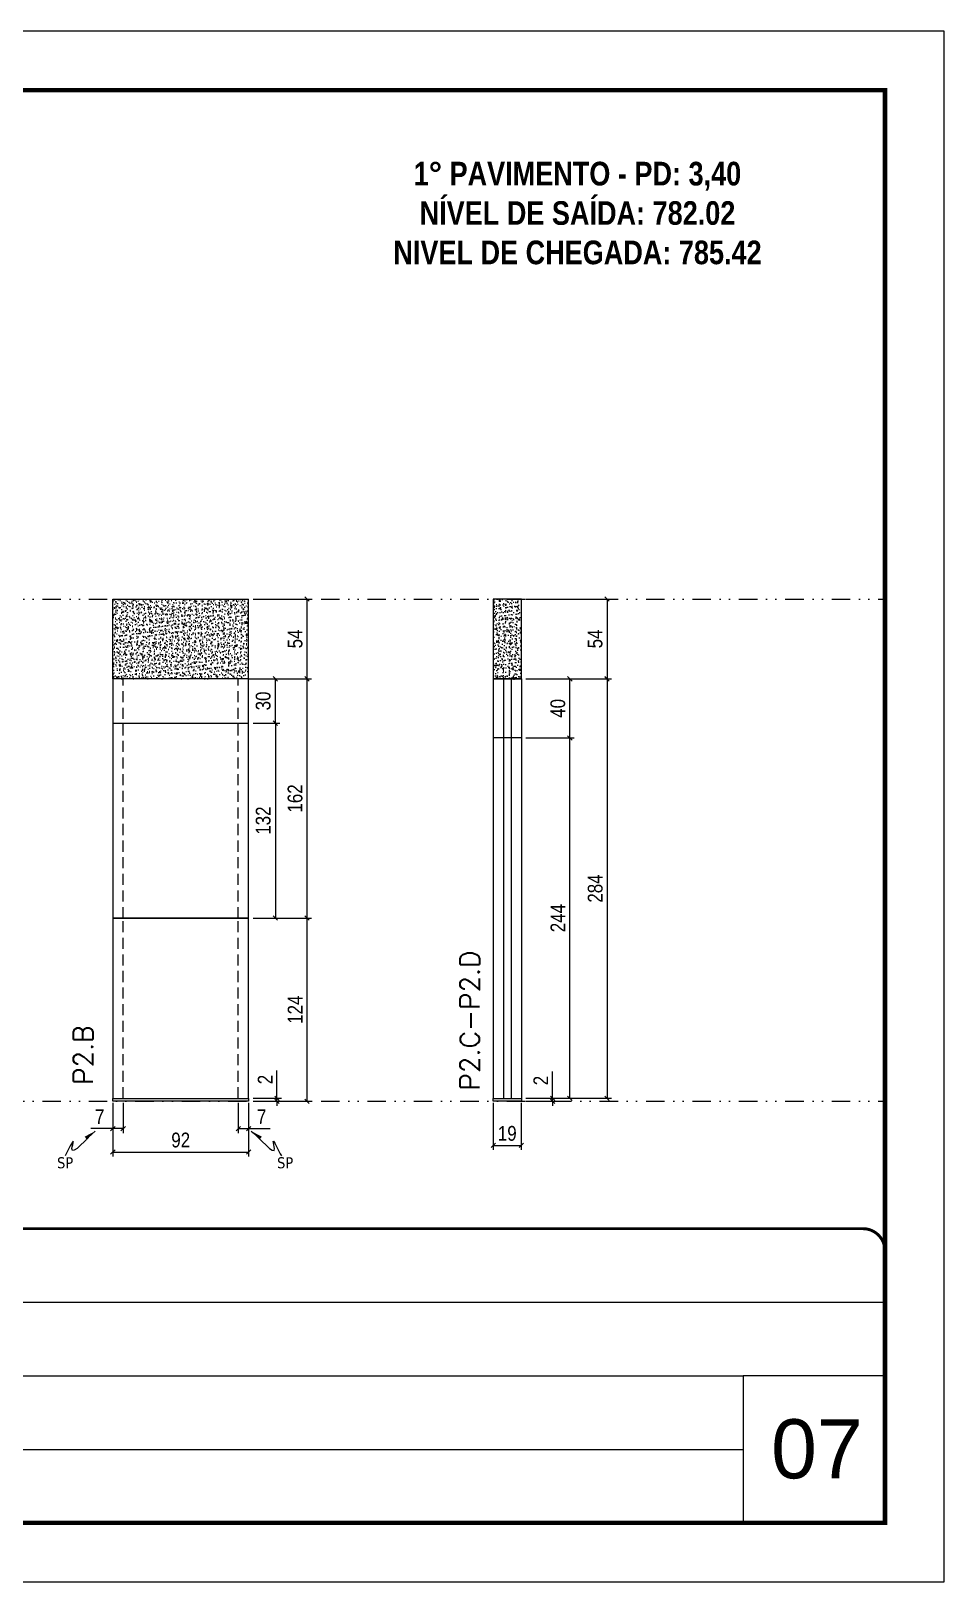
# Model space of a CAD drawing. Header units: millimetres. Extents: x 169816 to 178745, y 96537 to 113647.
# Drawn here: x 173866 to 174485, y 110320 to 111370 of the extents above; entities that cross this region are included whole.
import ezdxf

# ---------------------------------------------------------------- set-up
doc = ezdxf.new("R2010")
doc.units = ezdxf.units.MM
for name, pattern in [('CONTINUO', [0]), ('DASHED', [0.75, 0.5, -0.25]), ('DIVIDE2', [0.625, 0.25, -0.125, 0, -0.125, 0, -0.125]), ('HIDDEN', [0.375, 0.25, -0.125])]:
    doc.linetypes.add(name, pattern=pattern)
for name, color, linetype, lineweight in [('CARIMBO', 255, 'Continuous', 9), ('Folhas', 255, 'Continuous', 9), ('SARRAFO DE PRESSAO', 251, 'DASHED', 9), ('Texto Seção', 7, 'Continuous', 15)]:
    doc.layers.add(name, color=color, linetype=linetype, lineweight=lineweight)
for name, color, linetype in [('COTA', 241, 'Continuous'), ('NOMENCLATURA', 7, 'Continuous'), ('Nível', 160, 'Continuous'), ('Painéis', 200, 'Continuous'), ('SARR_2.2x7', 40, 'Continuous'), ('Sarrafo de Pressão', 42, 'HIDDEN'), ('texto', 7, 'Continuous')]:
    doc.layers.add(name, color=color, linetype=linetype)
doc.styles.add('ARIAL', font='arial.ttf')
doc.styles.add('COTA TECNICA', font='techl___.ttf', dxfattribs={"height": 10})
doc.styles.add('COTA TECNICA-50', font='techl___.ttf', dxfattribs={"height": 10})
doc.styles.add('REGUA-120', font='ROMANS.shx', dxfattribs={"height": 15})
doc.styles.add('ROMANC', font='techb___.ttf', dxfattribs={"height": 2.5})
doc.styles.get("Standard").update_dxf_attribs({"font": 'arial.ttf'})
doc.dimstyles.new('COTA PAINEL-50', dxfattribs={"dimtxt": 10, "dimasz": 3, "dimexe": 3, "dimexo": 3, "dimgap": 3, "dimtad": 1, "dimdec": 1, "dimzin": 12, "dimdsep": 46, "dimtxsty": 'COTA TECNICA-50', "dimblk1": 'OBLIQUE', "dimblk2": 'OBLIQUE', "dimsah": 1, "dimcen": 0.9, "dimclrd": 4, "dimclre": 4, "dimclrt": 240, "dimadec": 1, "dimazin": 3, "dimtfac": 1, "dimtdec": 1, "dimtmove": 0, "dimatfit": 3, "dimfxl": 1, "dimtolj": 1, "dimtzin": 12, "dimarcsym": 0})
doc.dimstyles.new('PAINEL', dxfattribs={"dimtxt": 10, "dimasz": 3, "dimexe": 3, "dimexo": 3, "dimgap": 3, "dimtad": 1, "dimdec": 1, "dimzin": 12, "dimdsep": 46, "dimtxsty": 'COTA TECNICA', "dimblk1": 'OBLIQUE', "dimblk2": 'OBLIQUE', "dimsah": 1, "dimcen": 0.9, "dimclrd": 4, "dimclre": 4, "dimclrt": 240, "dimadec": 1, "dimazin": 3, "dimtfac": 1, "dimtdec": 1, "dimtmove": 0, "dimatfit": 3, "dimfxl": 1, "dimtolj": 1, "dimtzin": 12, "dimarcsym": 0})
doc.dimstyles.get("Standard").update_dxf_attribs({"dimtxt": 0.18, "dimasz": 0.18, "dimexe": 0.18, "dimexo": 0.0625, "dimgap": 0.09, "dimtad": 0, "dimtih": 1, "dimtoh": 1, "dimdec": 4, "dimzin": 0, "dimdsep": 46, "dimtxsty": 'Standard', "dimcen": 0.09, "dimadec": 0, "dimazin": 0, "dimtfac": 1, "dimtdec": 4, "dimtofl": 0, "dimtmove": 0, "dimatfit": 3, "dimfxl": 1, "dimtolj": 1, "dimtzin": 0, "dimarcsym": 0})

# ---------------------------------------------------------------- blocks, each defined once
blk = doc.blocks.new('9999999999')
at = {"color": 30, "linetype": 'CONTINUO'}
for p, q in [((98564.6, 34379.6), (99584, 34379.6)), ((98564.6, 34329.8), (99488, 34329.8)), ((99584, 34329.8), (99488, 34329.8)), ((99488, 34329.8), (99488, 34230.2)), ((98564.6, 34280), (99488, 34280))]:
    blk.add_line(p, q, dxfattribs=at)
at = {"color": 30, "linetype": 'CONTINUO', "const_width": 2}
blk.add_lwpolyline([(99584, 34230.2), (99584, 34414.4, 0.414214), (99569, 34429.4), (98229, 34429.4, 0.414214), (98214, 34414.4), (98214, 34245.2, 0.414214), (98229, 34230.2), (99584, 34230.2)], format="xyb", dxfattribs=at)
at = {"layer": 'Folhas'}
blk.add_lwpolyline([(98139, 34190.2), (99624, 34190.2), (99624, 35240.2), (98139, 35240.2)], close=True, dxfattribs=at)
at = {"layer": 'Folhas', "color": 30, "const_width": 3}
blk.add_lwpolyline([(98214, 34230.2), (99584, 34230.2), (99584, 35200.2), (98214, 35200.2)], close=True, dxfattribs=at)
blk = doc.blocks.new('_Oblique')
at = {"color": 0, "linetype": 'ByBlock', "lineweight": -2}
blk.add_line((-0.5, -0.5), (0.5, 0.5), dxfattribs=at)
blk = doc.blocks.new('*D185')
at = {"layer": 'COTA', "color": 4, "lineweight": -2, "transparency": 16777216}
for p, q in [((173921.5, 110644.4), (173921.5, 110608)), ((174013.5, 110644.4), (174013.5, 110608)), ((173921.5, 110611), (174013.5, 110611))]:
    blk.add_line(p, q, dxfattribs=at)
at = {"layer": 'Defpoints', "color": 0, "transparency": 16777216}
for p in [(173921.5, 110647.4), (174013.5, 110647.4), (174013.5, 110611)]:
    blk.add_point(p, dxfattribs=at)
at = {"layer": 'COTA', "color": 4, "lineweight": -2, "transparency": 16777216, "xscale": 3, "yscale": 3, "zscale": 3, "rotation": 180}
blk.add_blockref('_Oblique', (173921.5, 110611), dxfattribs=at)
at = {"layer": 'COTA', "color": 4, "lineweight": -2, "transparency": 16777216, "xscale": 3, "yscale": 3, "zscale": 3}
blk.add_blockref('_Oblique', (174013.5, 110611), dxfattribs=at)
at = {"layer": 'COTA', "color": 240, "transparency": 16777216, "insert": (173967.5, 110619.1), "char_height": 10, "attachment_point": 5, "style": 'COTA TECNICA'}
blk.add_mtext('\\A1;92', dxfattribs=at)
blk = doc.blocks.new('*D186')
at = {"layer": 'COTA', "color": 4, "lineweight": -2, "transparency": 16777216}
for p, q in [((173921.5, 110642.4), (173921.5, 110623.9)), ((173928.5, 110644.4), (173928.5, 110623.9)), ((173921.5, 110626.9), (173906.7, 110626.9)), ((173928.5, 110626.9), (173921.5, 110626.9))]:
    blk.add_line(p, q, dxfattribs=at)
at = {"layer": 'Defpoints', "color": 0, "transparency": 16777216}
for p in [(173921.5, 110645.4), (173928.5, 110647.4), (173921.5, 110626.9)]:
    blk.add_point(p, dxfattribs=at)
at = {"layer": 'COTA', "color": 4, "lineweight": -2, "transparency": 16777216, "xscale": 3, "yscale": 3, "zscale": 3, "rotation": 180}
blk.add_blockref('_Oblique', (173921.5, 110626.9), dxfattribs=at)
at = {"layer": 'COTA', "color": 4, "lineweight": -2, "transparency": 16777216, "xscale": 3, "yscale": 3, "zscale": 3}
blk.add_blockref('_Oblique', (173928.5, 110626.9), dxfattribs=at)
at = {"layer": 'COTA', "color": 240, "transparency": 16777216, "insert": (173912.6, 110634.9), "char_height": 10, "attachment_point": 5, "style": 'COTA TECNICA-50'}
blk.add_mtext('\\A1;7', dxfattribs=at)
blk = doc.blocks.new('*D187')
at = {"layer": 'COTA', "color": 4, "lineweight": -2, "transparency": 16777216}
for p, q in [((174006.5, 110644.4), (174006.5, 110623.9)), ((174013.5, 110642.4), (174013.5, 110623.9)), ((174006.5, 110626.9), (174013.5, 110626.9)), ((174013.5, 110626.9), (174028.2, 110626.9))]:
    blk.add_line(p, q, dxfattribs=at)
at = {"layer": 'Defpoints', "color": 0, "transparency": 16777216}
for p in [(174006.5, 110647.4), (174013.5, 110645.4), (174013.5, 110626.9)]:
    blk.add_point(p, dxfattribs=at)
at = {"layer": 'COTA', "color": 4, "lineweight": -2, "transparency": 16777216, "xscale": 3, "yscale": 3, "zscale": 3, "rotation": 180}
blk.add_blockref('_Oblique', (174006.5, 110626.9), dxfattribs=at)
at = {"layer": 'COTA', "color": 4, "lineweight": -2, "transparency": 16777216, "xscale": 3, "yscale": 3, "zscale": 3}
blk.add_blockref('_Oblique', (174013.5, 110626.9), dxfattribs=at)
at = {"layer": 'COTA', "color": 240, "transparency": 16777216, "insert": (174022.3, 110634.9), "char_height": 10, "attachment_point": 5, "style": 'COTA TECNICA-50'}
blk.add_mtext('\\A1;7', dxfattribs=at)
blk = doc.blocks.new('*D188')
at = {"layer": 'COTA', "color": 4, "linetype": 'ByBlock', "lineweight": -2, "transparency": 16777216}
for p, q in [((174016.5, 110769.4), (174056.1, 110769.4)), ((174053.1, 110645.4), (174053.1, 110769.4)), ((174016.5, 110645.4), (174056.1, 110645.4))]:
    blk.add_line(p, q, dxfattribs=at)
at = {"layer": 'Defpoints', "color": 0, "linetype": 'ByBlock', "transparency": 16777216}
for p in [(174013.5, 110769.4), (174053.1, 110769.4), (174013.5, 110645.4)]:
    blk.add_point(p, dxfattribs=at)
at = {"layer": 'COTA', "color": 4, "linetype": 'ByBlock', "lineweight": -2, "transparency": 16777216, "xscale": 3, "yscale": 3, "zscale": 3}
for p, rotation in [((174053.1, 110769.4), 90), ((174053.1, 110645.4), 270)]:
    blk.add_blockref('_Oblique', p, dxfattribs=dict(at, rotation=rotation))
at = {"layer": 'COTA', "color": 240, "linetype": 'ByBlock', "transparency": 16777216, "insert": (174045, 110707.4), "char_height": 10, "attachment_point": 5, "rotation": 90, "style": 'COTA TECNICA'}
blk.add_mtext('\\A1;124', dxfattribs=at)
blk = doc.blocks.new('*D189')
at = {"layer": 'COTA', "color": 4, "lineweight": -2, "transparency": 16777216}
for p, q in [((174032.7, 110647.4), (174032.7, 110666.2)), ((174016.5, 110647.4), (174035.7, 110647.4)), ((174016.5, 110645.4), (174035.7, 110645.4)), ((174032.7, 110645.4), (174032.7, 110647.4)), ((174032.7, 110645.4), (174032.7, 110642.4))]:
    blk.add_line(p, q, dxfattribs=at)
at = {"layer": 'Defpoints', "color": 0, "transparency": 16777216}
for p in [(174013.5, 110647.4), (174013.5, 110645.4), (174032.7, 110645.4)]:
    blk.add_point(p, dxfattribs=at)
at = {"layer": 'COTA', "color": 4, "lineweight": -2, "transparency": 16777216, "xscale": 3, "yscale": 3, "zscale": 3}
for p, rotation in [((174032.7, 110647.4), 270), ((174032.7, 110645.4), 90)]:
    blk.add_blockref('_Oblique', p, dxfattribs=dict(at, rotation=rotation))
at = {"layer": 'COTA', "color": 240, "transparency": 16777216, "insert": (174024.7, 110660.1), "char_height": 10, "attachment_point": 5, "rotation": 90, "style": 'COTA TECNICA-50'}
blk.add_mtext('\\A1;2', dxfattribs=at)
blk = doc.blocks.new('*D190')
at = {"layer": 'COTA', "color": 4, "linetype": 'ByBlock', "lineweight": -2, "transparency": 16777216}
for p, q in [((174016.5, 110769.4), (174056.1, 110769.4)), ((174053.1, 110645.4), (174053.1, 110769.4)), ((174016.5, 110645.4), (174056.1, 110645.4))]:
    blk.add_line(p, q, dxfattribs=at)
at = {"layer": 'Defpoints', "color": 0, "linetype": 'ByBlock', "transparency": 16777216}
for p in [(174013.5, 110769.4), (174053.1, 110769.4), (174013.5, 110645.4)]:
    blk.add_point(p, dxfattribs=at)
at = {"layer": 'COTA', "color": 4, "linetype": 'ByBlock', "lineweight": -2, "transparency": 16777216, "xscale": 3, "yscale": 3, "zscale": 3}
for p, rotation in [((174053.1, 110769.4), 90), ((174053.1, 110645.4), 270)]:
    blk.add_blockref('_Oblique', p, dxfattribs=dict(at, rotation=rotation))
at = {"layer": 'COTA', "color": 240, "linetype": 'ByBlock', "transparency": 16777216, "insert": (174045, 110707.4), "char_height": 10, "attachment_point": 5, "rotation": 90, "style": 'COTA TECNICA'}
blk.add_mtext('\\A1;124', dxfattribs=at)
blk = doc.blocks.new('*D191')
at = {"layer": 'COTA', "color": 4, "lineweight": -2, "transparency": 16777216}
for p, q in [((174016.5, 110985.4), (174056.1, 110985.4)), ((174053.1, 110931.4), (174053.1, 110985.4)), ((174013, 110931.4), (174056.1, 110931.4))]:
    blk.add_line(p, q, dxfattribs=at)
at = {"layer": 'Defpoints', "color": 0, "transparency": 16777216}
for p in [(174013.5, 110985.4), (174053.1, 110985.4), (174010, 110931.4)]:
    blk.add_point(p, dxfattribs=at)
at = {"layer": 'COTA', "color": 4, "lineweight": -2, "transparency": 16777216, "xscale": 3, "yscale": 3, "zscale": 3}
for p, rotation in [((174053.1, 110985.4), 90), ((174053.1, 110931.4), 270)]:
    blk.add_blockref('_Oblique', p, dxfattribs=dict(at, rotation=rotation))
at = {"layer": 'COTA', "color": 240, "transparency": 16777216, "insert": (174045, 110958.4), "char_height": 10, "attachment_point": 5, "rotation": 90, "style": 'COTA TECNICA-50'}
blk.add_mtext('\\A1;54', dxfattribs=at)
blk = doc.blocks.new('*D192')
at = {"layer": 'COTA', "color": 4, "lineweight": -2, "transparency": 16777216}
for p, q in [((174179.2, 110644.4), (174179.2, 110612.5)), ((174198.2, 110644.4), (174198.2, 110612.5)), ((174179.2, 110615.5), (174198.2, 110615.5))]:
    blk.add_line(p, q, dxfattribs=at)
at = {"layer": 'Defpoints', "color": 0, "transparency": 16777216}
for p in [(174179.2, 110647.4), (174198.2, 110647.4), (174198.2, 110615.5)]:
    blk.add_point(p, dxfattribs=at)
at = {"layer": 'COTA', "color": 4, "lineweight": -2, "transparency": 16777216, "xscale": 3, "yscale": 3, "zscale": 3, "rotation": 180}
blk.add_blockref('_Oblique', (174179.2, 110615.5), dxfattribs=at)
at = {"layer": 'COTA', "color": 4, "lineweight": -2, "transparency": 16777216, "xscale": 3, "yscale": 3, "zscale": 3}
blk.add_blockref('_Oblique', (174198.2, 110615.5), dxfattribs=at)
at = {"layer": 'COTA', "color": 240, "transparency": 16777216, "insert": (174188.7, 110623.6), "char_height": 10, "attachment_point": 5, "style": 'COTA TECNICA'}
blk.add_mtext('\\A1;19', dxfattribs=at)
blk = doc.blocks.new('*D193')
at = {"layer": 'COTA', "color": 4, "lineweight": -2, "transparency": 16777216}
for p, q in [((174219.4, 110647.4), (174219.4, 110665.5)), ((174201.2, 110647.4), (174222.4, 110647.4)), ((174201.2, 110645.4), (174222.4, 110645.4)), ((174219.4, 110645.4), (174219.4, 110647.4)), ((174219.4, 110645.4), (174219.4, 110642.4))]:
    blk.add_line(p, q, dxfattribs=at)
at = {"layer": 'Defpoints', "color": 0, "transparency": 16777216}
for p in [(174198.2, 110647.4), (174198.2, 110645.4), (174219.4, 110647.4)]:
    blk.add_point(p, dxfattribs=at)
at = {"layer": 'COTA', "color": 4, "lineweight": -2, "transparency": 16777216, "xscale": 3, "yscale": 3, "zscale": 3}
for p, rotation in [((174219.4, 110647.4), 270), ((174219.4, 110645.4), 90)]:
    blk.add_blockref('_Oblique', p, dxfattribs=dict(at, rotation=rotation))
at = {"layer": 'COTA', "color": 240, "transparency": 16777216, "insert": (174211.4, 110659.4), "char_height": 10, "attachment_point": 5, "rotation": 90, "style": 'COTA TECNICA-50'}
blk.add_mtext('\\A1;2', dxfattribs=at)
blk = doc.blocks.new('*D196')
at = {"layer": 'COTA', "color": 4, "linetype": 'ByBlock', "lineweight": -2, "transparency": 16777216}
for p, q in [((174201.2, 110985.4), (174259.3, 110985.4)), ((174256.3, 110985.4), (174256.3, 110931.3)), ((174201.2, 110931.3), (174259.3, 110931.3))]:
    blk.add_line(p, q, dxfattribs=at)
at = {"layer": 'Defpoints', "color": 0, "linetype": 'ByBlock', "transparency": 16777216}
for p in [(174198.2, 110985.4), (174198.2, 110931.3), (174256.3, 110931.3)]:
    blk.add_point(p, dxfattribs=at)
at = {"layer": 'COTA', "color": 4, "linetype": 'ByBlock', "lineweight": -2, "transparency": 16777216, "xscale": 3, "yscale": 3, "zscale": 3}
for p, rotation in [((174256.3, 110985.4), 90), ((174256.3, 110931.3), 270)]:
    blk.add_blockref('_Oblique', p, dxfattribs=dict(at, rotation=rotation))
at = {"layer": 'COTA', "color": 240, "linetype": 'ByBlock', "transparency": 16777216, "insert": (174248.2, 110958.4), "char_height": 10, "attachment_point": 5, "rotation": 90, "style": 'COTA TECNICA'}
blk.add_mtext('\\A1;54', dxfattribs=at)
blk = doc.blocks.new('*D197')
at = {"layer": 'COTA', "color": 4, "lineweight": -2, "transparency": 16777216}
for p, q in [((174201.2, 110931.4), (174234.1, 110931.4)), ((174231.1, 110891.4), (174231.1, 110931.4)), ((174201.2, 110891.4), (174234.1, 110891.4))]:
    blk.add_line(p, q, dxfattribs=at)
at = {"layer": 'Defpoints', "color": 0, "transparency": 16777216}
for p in [(174198.2, 110931.4), (174231.1, 110931.4), (174198.2, 110891.4)]:
    blk.add_point(p, dxfattribs=at)
at = {"layer": 'COTA', "color": 4, "lineweight": -2, "transparency": 16777216, "xscale": 3, "yscale": 3, "zscale": 3}
for p, rotation in [((174231.1, 110931.4), 90), ((174231.1, 110891.4), 270)]:
    blk.add_blockref('_Oblique', p, dxfattribs=dict(at, rotation=rotation))
at = {"layer": 'COTA', "color": 240, "transparency": 16777216, "insert": (174223, 110911.4), "char_height": 10, "attachment_point": 5, "rotation": 90, "style": 'COTA TECNICA-50'}
blk.add_mtext('\\A1;40', dxfattribs=at)
blk = doc.blocks.new('*D194')
at = {"layer": 'COTA', "color": 4, "lineweight": -2, "transparency": 16777216}
for p, q in [((174016.5, 110931.4), (174056.1, 110931.4)), ((174053.1, 110769.4), (174053.1, 110931.4)), ((174016.5, 110769.4), (174056.1, 110769.4))]:
    blk.add_line(p, q, dxfattribs=at)
at = {"layer": 'Defpoints', "color": 0, "transparency": 16777216}
for p in [(174013.5, 110931.4), (174053.1, 110931.4), (174013.5, 110769.4)]:
    blk.add_point(p, dxfattribs=at)
at = {"layer": 'COTA', "color": 4, "lineweight": -2, "transparency": 16777216, "xscale": 3, "yscale": 3, "zscale": 3}
for p, rotation in [((174053.1, 110931.4), 90), ((174053.1, 110769.4), 270)]:
    blk.add_blockref('_Oblique', p, dxfattribs=dict(at, rotation=rotation))
at = {"layer": 'COTA', "color": 240, "transparency": 16777216, "insert": (174045, 110850.4), "char_height": 10, "attachment_point": 5, "rotation": 90, "style": 'COTA TECNICA-50'}
blk.add_mtext('\\A1;162', dxfattribs=at)
blk = doc.blocks.new('*D198')
at = {"layer": 'COTA', "color": 4, "lineweight": -2, "transparency": 16777216}
for p, q in [((174201.2, 110891.4), (174234.1, 110891.4)), ((174231.1, 110647.4), (174231.1, 110891.4)), ((174201.2, 110647.4), (174234.1, 110647.4))]:
    blk.add_line(p, q, dxfattribs=at)
at = {"layer": 'Defpoints', "color": 0, "transparency": 16777216}
for p in [(174198.2, 110891.4), (174231.1, 110891.4), (174198.2, 110647.4)]:
    blk.add_point(p, dxfattribs=at)
at = {"layer": 'COTA', "color": 4, "lineweight": -2, "transparency": 16777216, "xscale": 3, "yscale": 3, "zscale": 3}
for p, rotation in [((174231.1, 110891.4), 90), ((174231.1, 110647.4), 270)]:
    blk.add_blockref('_Oblique', p, dxfattribs=dict(at, rotation=rotation))
at = {"layer": 'COTA', "color": 240, "transparency": 16777216, "insert": (174223, 110769.4), "char_height": 10, "attachment_point": 5, "rotation": 90, "style": 'COTA TECNICA'}
blk.add_mtext('\\A1;244', dxfattribs=at)
blk = doc.blocks.new('*D221')
at = {"layer": 'COTA', "color": 4, "lineweight": -2, "transparency": 16777216}
for p, q in [((174201.2, 110931.4), (174259.3, 110931.4)), ((174256.3, 110931.4), (174256.3, 110647.4)), ((174201.2, 110647.4), (174259.3, 110647.4))]:
    blk.add_line(p, q, dxfattribs=at)
at = {"layer": 'Defpoints', "color": 0, "transparency": 16777216}
for p in [(174198.2, 110931.4), (174198.2, 110647.4), (174256.3, 110647.4)]:
    blk.add_point(p, dxfattribs=at)
at = {"layer": 'COTA', "color": 4, "lineweight": -2, "transparency": 16777216, "xscale": 3, "yscale": 3, "zscale": 3}
for p, rotation in [((174256.3, 110931.4), 90), ((174256.3, 110647.4), 270)]:
    blk.add_blockref('_Oblique', p, dxfattribs=dict(at, rotation=rotation))
at = {"layer": 'COTA', "color": 240, "transparency": 16777216, "insert": (174248.3, 110789.4), "char_height": 10, "attachment_point": 5, "rotation": 90, "style": 'COTA TECNICA'}
blk.add_mtext('\\A1;284', dxfattribs=at)
blk = doc.blocks.new('*D226')
at = {"layer": 'COTA', "color": 4, "lineweight": -2, "transparency": 16777216}
for p, q in [((174016.5, 110901.4), (174034.6, 110901.4)), ((174031.6, 110901.4), (174031.6, 110769.4)), ((174016.5, 110769.4), (174034.6, 110769.4))]:
    blk.add_line(p, q, dxfattribs=at)
at = {"layer": 'Defpoints', "color": 0, "transparency": 16777216}
for p in [(174013.5, 110901.4), (174013.5, 110769.4), (174031.6, 110769.4)]:
    blk.add_point(p, dxfattribs=at)
at = {"layer": 'COTA', "color": 4, "lineweight": -2, "transparency": 16777216, "xscale": 3, "yscale": 3, "zscale": 3}
for p, rotation in [((174031.6, 110901.4), 90), ((174031.6, 110769.4), 270)]:
    blk.add_blockref('_Oblique', p, dxfattribs=dict(at, rotation=rotation))
at = {"layer": 'COTA', "color": 240, "transparency": 16777216, "insert": (174023.4, 110835.4), "char_height": 10, "attachment_point": 5, "rotation": 90, "style": 'COTA TECNICA'}
blk.add_mtext('\\A1;132', dxfattribs=at)
blk = doc.blocks.new('*D227')
at = {"layer": 'COTA', "color": 4, "lineweight": -2, "transparency": 16777216}
for p, q in [((174016.5, 110931.4), (174034.6, 110931.4)), ((174031.6, 110901.4), (174031.6, 110931.4)), ((174016.5, 110901.4), (174034.6, 110901.4))]:
    blk.add_line(p, q, dxfattribs=at)
at = {"layer": 'Defpoints', "color": 0, "transparency": 16777216}
for p in [(174013.5, 110931.4), (174031.6, 110931.4), (174013.5, 110901.4)]:
    blk.add_point(p, dxfattribs=at)
at = {"layer": 'COTA', "color": 4, "lineweight": -2, "transparency": 16777216, "xscale": 3, "yscale": 3, "zscale": 3}
for p, rotation in [((174031.6, 110931.4), 90), ((174031.6, 110901.4), 270)]:
    blk.add_blockref('_Oblique', p, dxfattribs=dict(at, rotation=rotation))
at = {"layer": 'COTA', "color": 240, "transparency": 16777216, "insert": (174023.4, 110916.4), "char_height": 10, "attachment_point": 5, "rotation": 90, "style": 'COTA TECNICA'}
blk.add_mtext('\\A1;30', dxfattribs=at)

msp = doc.modelspace()

# ---------------------------------------------------------------- hatches: boundary and pattern name
at = {"layer": 'COTA', "linetype": 'ByBlock'}
h = msp.add_hatch(dxfattribs=at)
h.set_pattern_fill('AR-CONC', color=256, scale=0.03)
h.paths.add_polyline_path([(174013.46, 110931.36), (174013.46, 110985.36), (173921.46, 110985.36), (173921.46, 110931.36)])
h = msp.add_hatch(dxfattribs=at)
h.set_pattern_fill('AR-CONC', color=256, scale=0.03)
h.set_pattern_definition([(50, (165090.1175, 106873.372), (5.46554, -0.4781726), [0.5715, -6.2865]), (355, (165090.1175, 106873.372), (-1.0573026, 5.7317054), [0.4572, -5.0292175]), (100.451445, (165090.573, 106873.332), (4.4082374, 5.2535326), [0.4857003, -5.3427073]), (46.1842, (165090.1175, 106874.896), (8.132371, -1.26127), [0.85725, -9.42975]), (96.63556, (165090.795, 106874.791), (7.122124, 7.422784), [0.728551, -8.014068]), (351.18415, (165090.1175, 106874.896), (7.122124, 7.422784), [0.685799, -7.543792]), (21, (165090.8795, 106874.515), (4.5484317, -3.067956), [0.5715, -6.2865]), (326, (165090.8795, 106874.515), (1.854061, 5.525639), [0.4572, -5.0292]), (71.451445, (165091.2586, 106874.259), (6.4024926, 2.457683), [0.4857003, -5.342698]), (37.5, (165090.1175, 106873.3718), (0.0926581, 2.53665117), [0, -4.96824, 0, -5.1054, 0, -5.04825]), (7.5, (165090.1175, 106873.3718), (2.0045899, 3.00541724), [0, -2.91084, 0, -4.85394, 0, -1.92405]), (327.5, (165088.4183, 106873.3718), (4.06771786, -0.1718623), [0, -1.905, 0, -5.9436, 0, -7.8867]), (317.5, (165087.6563, 106873.3718), (4.4438754, 0.7627947), [0, -2.4765, 0, -3.94716, 0, -5.6007])])
h.paths.add_polyline_path([(174198.24, 110985.36), (174179.24, 110985.36), (174179.24, 110931.21), (174198.24, 110931.21)])

# ---------------------------------------------------------------- linework, layer by layer
for p, q in [((173921.46, 110931.36), (173921.46, 110985.36)), ((173921.46, 110985.36), (174013.46, 110985.36)), ((174013.46, 110931.36), (174013.46, 110985.36))]:
    msp.add_line(p, q, dxfattribs=at)
msp.add_lwpolyline([(174179.24, 110931.34), (174198.24, 110931.34), (174198.24, 110985.36), (174179.24, 110985.36)], close=True, dxfattribs=at)
at = {"layer": 'Nível', "color": 4, "linetype": 'DIVIDE2', "ltscale": 50}
for p, q in [((173464.99, 110985.36), (174444.52, 110985.36)), ((173464.99, 110645.36), (174444.52, 110645.36))]:
    msp.add_line(p, q, dxfattribs=at)
at = {"layer": 'Painéis'}
for p, q in [((174013.46, 110931.36), (173921.46, 110931.36)), ((173921.46, 110931.36), (173921.46, 110901.36)), ((174013.46, 110901.36), (174013.46, 110931.36)), ((174179.24, 110931.36), (174198.24, 110931.36)), ((174179.24, 110931.34), (174179.24, 110647.36)), ((174179.24, 110931.34), (174198.24, 110931.34)), ((174198.24, 110931.34), (174179.24, 110931.34)), ((174198.24, 110931.34), (174198.24, 110647.36)), ((173921.46, 110901.36), (173921.46, 110769.36)), ((173921.46, 110901.36), (174013.46, 110901.36)), ((174013.46, 110769.36), (174013.46, 110901.36)), ((174198.24, 110891.36), (174179.24, 110891.36)), ((174013.46, 110769.36), (173921.46, 110769.36)), ((173921.46, 110769.36), (173921.46, 110647.36)), ((173921.46, 110769.36), (174013.46, 110769.36)), ((174013.46, 110647.36), (174013.46, 110769.36)), ((173921.46, 110647.36), (174013.46, 110647.36)), ((174179.24, 110647.36), (174198.24, 110647.36)), ((174179.24, 110647.36), (174198.24, 110647.36)), ((174179.24, 110645.36), (174179.24, 110647.36)), ((174198.24, 110645.36), (174179.24, 110645.36)), ((174198.24, 110647.36), (174198.24, 110645.36))]:
    msp.add_line(p, q, dxfattribs=at)
msp.add_lwpolyline([(174013.46, 110645.36), (173921.46, 110645.36), (173921.46, 110647.36), (174013.46, 110647.36)], close=True, dxfattribs=at)
at = {"layer": 'SARR_2.2x7'}
for p, q in [((174186.24, 110931.34), (174186.24, 110647.36)), ((174191.24, 110931.34), (174191.24, 110647.36))]:
    msp.add_line(p, q, dxfattribs=at)
at = {"layer": 'Sarrafo de Pressão', "ltscale": 30}
for p, q in [((173928.46, 110769.36), (173928.46, 110931.36)), ((174006.46, 110769.36), (174006.46, 110931.36)), ((173928.46, 110647.36), (173928.46, 110769.36)), ((174006.46, 110647.36), (174006.46, 110769.36))]:
    msp.add_line(p, q, dxfattribs=at)

# ---------------------------------------------------------------- block references
at = {"layer": 'SARRAFO DE PRESSAO', "color": 6, "linetype": 'ByBlock'}
msp.add_blockref('9999999999', (74860.54, 76129.75), dxfattribs=at)

# ---------------------------------------------------------------- texts
at = {"layer": 'CARIMBO', "style": 'ARIAL'}
msp.add_text('07', height=40, dxfattribs=at).set_placement((174367.38, 110390.1))
at = {"layer": 'NOMENCLATURA', "color": 2, "insert": (174236.26, 111308.09), "char_height": 16, "attachment_point": 2, "style": 'ROMANC'}
msp.add_mtext_dynamic_manual_height_columns('\\P1° PAVIMENTO - PD: 3,40\\PNÍVEL DE SAÍDA: 782.02\\PNIVEL DE CHEGADA: 785.42', width=328.3607, gutter_width=1, heights=[0], dxfattribs=at)
at = {"layer": 'texto', "color": 0, "char_height": 7.5, "attachment_point": 5}
for insert in [(173889.21, 110603.69), (174038.24, 110603.69)]:
    msp.add_mtext('{\\fTahoma|b0|i0|c0|p34;\\C4;SP}', dxfattribs=dict(at, insert=insert))
at = {"layer": 'Texto Seção', "char_height": 13, "width": 285.3299, "attachment_point": 7, "rotation": 90, "style": 'REGUA-120'}
for s, insert in [('\\pxt4;P2.C-P2.D', (174169.79, 110652.78)), ('P2.B', (173907.99, 110656.62))]:
    msp.add_mtext(s, dxfattribs=dict(at, insert=insert))

# ---------------------------------------------------------------- dimensions: what is measured, and where the dimension line sits
at = {"layer": 'COTA'}
for base, p1, p2, angle, dimstyle, picture, middle in [((174053.1, 110985.36), (174009.96, 110931.36), (174013.46, 110985.36), 90, 'COTA PAINEL-50', '*D191', (174044.99, 110958.36)), ((174053.1, 110931.36), (174013.46, 110769.36), (174013.46, 110931.36), 90, 'COTA PAINEL-50', '*D194', (174045, 110850.36)), ((174031.63, 110931.36), (174013.46, 110901.36), (174013.46, 110931.36), 90, 'PAINEL', '*D227', (174023.41, 110916.36)), ((174231.09, 110931.36), (174198.24, 110891.36), (174198.24, 110931.36), 90, 'COTA PAINEL-50', '*D197', (174222.99, 110911.36)), ((174256.35, 110647.36), (174198.24, 110931.36), (174198.24, 110647.36), 90, 'PAINEL', '*D221', (174248.25, 110789.36)), ((174031.63, 110769.36), (174013.46, 110901.36), (174013.46, 110769.36), 90, 'PAINEL', '*D226', (174023.41, 110835.36)), ((174231.09, 110891.36), (174198.24, 110647.36), (174198.24, 110891.36), 90, 'PAINEL', '*D198', (174223.02, 110769.36)), ((173921.46, 110626.85), (173928.46, 110647.36), (173921.46, 110645.36), 180, 'COTA PAINEL-50', '*D186', (173912.6, 110634.93))]:
    dim = msp.add_linear_dim(base=base, p1=p1, p2=p2, angle=angle, dimstyle=dimstyle, dxfattribs=at)
    dim.commit()
    dim.dimension.update_dxf_attribs({"geometry": picture, "text_midpoint": middle})
at = {"layer": 'COTA', "linetype": 'ByBlock'}
dim = msp.add_linear_dim(base=(174256.35, 110931.34), p1=(174198.24, 110985.36), p2=(174198.24, 110931.34), angle=90, dimstyle='PAINEL', dxfattribs=at)
dim.commit()
dim.dimension.update_dxf_attribs({"geometry": '*D196', "text_midpoint": (174248.24, 110958.35)})
for picture in ['*D188', '*D190']:
    dim = msp.add_aligned_dim(p1=(174013.46, 110645.36), p2=(174013.46, 110769.36), distance=-39.64, dimstyle='PAINEL', dxfattribs=at)
    dim.commit()
    dim.dimension.update_dxf_attribs({"geometry": picture, "text_midpoint": (174045.03, 110707.36)})
at = {"layer": 'COTA'}
for base, p1, p2, picture, middle in [((174032.72, 110645.36), (174013.46, 110647.36), (174013.46, 110645.36), '*D189', (174032.72, 110660.11)), ((174219.43, 110647.36), (174198.24, 110645.36), (174198.24, 110647.36), '*D193', (174219.43, 110659.42))]:
    dim = msp.add_linear_dim(base=base, p1=p1, p2=p2, angle=90, dimstyle='COTA PAINEL-50', dxfattribs=at)
    dim.commit()
    dim.dimension.update_dxf_attribs({"geometry": picture, "text_midpoint": middle, "dimtype": 160})
for base, p1, p2, picture, middle in [((174013.46, 110611), (173921.46, 110647.36), (174013.46, 110647.36), '*D185', (173967.46, 110619.09)), ((174198.24, 110615.47), (174179.24, 110647.36), (174198.24, 110647.36), '*D192', (174188.74, 110623.56))]:
    dim = msp.add_linear_dim(base=base, p1=p1, p2=p2, dimstyle='PAINEL', override={"dimarcsym": 2}, dxfattribs=at)
    dim.commit()
    dim.dimension.update_dxf_attribs({"geometry": picture, "text_midpoint": middle})
dim = msp.add_linear_dim(base=(174013.46, 110626.85), p1=(174006.46, 110647.36), p2=(174013.46, 110645.36), dimstyle='COTA PAINEL-50', dxfattribs=at)
dim.commit()
dim.dimension.update_dxf_attribs({"geometry": '*D187', "text_midpoint": (174022.33, 110634.93)})

# ---------------------------------------------------------------- leaders
at = {"layer": 'COTA', "path_type": 1}
for points in [[(173909.63, 110625.18), (173893.85, 110613.35), (173894.77, 110618.16), (173889.22, 110608.37)], [(174015.29, 110625.18), (174031.08, 110613.35), (174030.15, 110618.16), (174035.7, 110608.37)]]:
    msp.add_leader(points, dimstyle='Standard', override={"dimasz": 8}, dxfattribs=at)

doc.saveas('drawing.dxf')
